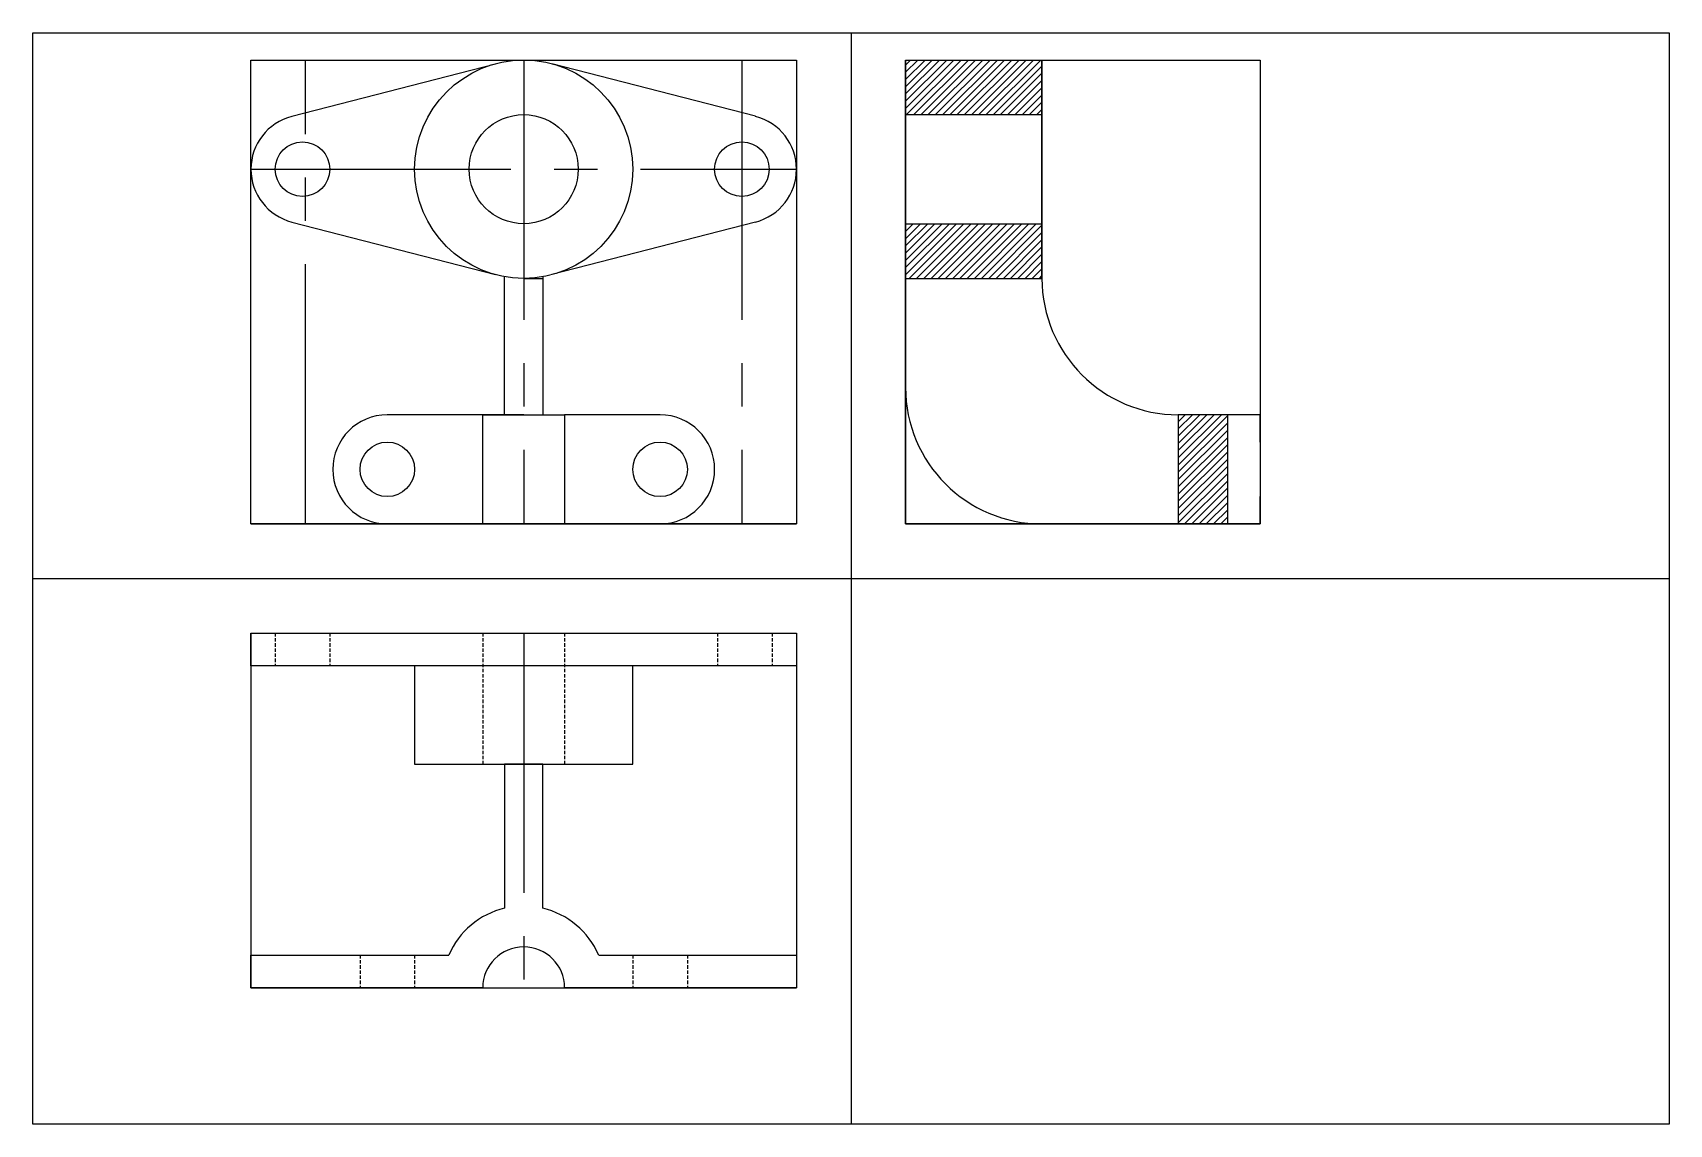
# Model space of a CAD drawing. Header units: millimetres. Extents: x 0 to 600, y 0 to 400.
import ezdxf

# ---------------------------------------------------------------- set-up
doc = ezdxf.new("R2010")
doc.units = ezdxf.units.MM
doc.linetypes.add('CENTER2', pattern=[28.575, 19.05, -3.175, 3.175, -3.175])
doc.linetypes.add('HIDDEN2', pattern=[0.1875, 0.125, -0.0625])
doc.layers.get('0').update_dxf_attribs({"true_color": 0xe7f0ff})
for name, color, linetype in [('Centre', 2, 'CENTER2'), ('Construction', 252, 'Continuous'), ('hidden', 3, 'HIDDEN2')]:
    doc.layers.add(name, color=color, linetype=linetype)

msp = doc.modelspace()

# ---------------------------------------------------------------- hatches: boundary and pattern name
h = msp.add_hatch()
h.set_pattern_fill('ANSI31', color=256, scale=15)
h.set_pattern_definition([(45, (-657.8194, -9191.6074), (-1.3258252, 1.3258252), [])])
h.paths.add_polyline_path([(370, 390), (320, 390), (320, 370), (370, 370)])
h.paths.add_polyline_path([(370, 330), (320, 330), (320, 310), (370, 310)])
h.paths.add_polyline_path([(438, 220), (438, 260), (420, 260), (420, 220)])

# ---------------------------------------------------------------- linework, layer by layer
for p, q in [((320, 270), (320, 390)), ((320, 390), (370, 390)), ((370, 390), (370, 310)), ((95, 369.37), (169.66, 388.64)), ((265, 369.37), (190.34, 388.64)), ((95, 330.63), (169.66, 311.36)), ((265, 330.63), (190.34, 311.36)), ((173, 260), (173, 310.62)), ((187, 310.62), (187, 260)), ((320, 310), (370, 310)), ((180, 260), (130, 260)), ((165, 220), (165, 260)), ((165, 260), (195, 260)), ((180, 260), (173, 260)), ((195, 260), (195, 220)), ((230, 260), (195, 260)), ((450, 260), (420, 260)), ((420, 260), (420, 220)), ((450, 250), (450, 260)), ((450, 250), (450, 230)), ((450, 220), (450, 230)), ((130, 220), (230, 220)), ((180, 220), (165, 220)), ((195, 220), (165, 220)), ((370, 220), (450, 220)), ((80, 168), (80, 180)), ((80, 180), (280, 180)), ((280, 180), (280, 168)), ((280, 168), (80, 168)), ((180, 168), (140, 168)), ((140, 168), (140, 132)), ((220, 168), (140, 168)), ((220, 132), (220, 168)), ((140, 132), (220, 132)), ((180, 132), (173, 132)), ((173, 132), (173, 79.17)), ((187, 132), (173, 132)), ((187, 79.17), (187, 132)), ((80, 50), (80, 62)), ((80, 62), (152.5, 62)), ((207.5, 62), (280, 62)), ((280, 62), (280, 50)), ((165, 50), (80, 50)), ((280, 50), (195, 50))]:
    msp.add_line(p, q)
at = {"ltscale": 10}
for p, q in [((320, 370), (370, 370)), ((320, 330), (370, 330)), ((438, 260), (438, 220))]:
    msp.add_line(p, q, dxfattribs=at)
msp.add_lwpolyline([(0, 400), (600, 400), (600, 0), (0, 0)], close=True)
for centre, radius in [((180, 350), 40), ((180, 350), 20), ((98.9, 350), 10), ((260, 350), 10), ((130, 240), 10), ((230, 240), 10)]:
    msp.add_circle(centre, radius)
for centre, radius, start, end in [((100, 350), 20, 104.47637, 255.52363), ((260, 350), 20, 284.47637, 75.52363), ((420, 310), 50, 180, 270), ((370, 270), 50, 180, 270), ((130, 240), 20, 90, 270), ((230, 240), 20, 270, 90), ((180, 50), 30, 103.4934, 156.42182), ((180, 50), 30, 23.57818, 76.5066), ((180, 50), 15, 0, 180)]:
    msp.add_arc(centre, radius, start, end)
at = {"layer": 'Centre', "ltscale": 5}
for p, q in [((100, 220), (100, 390)), ((180, 390), (180, 220)), ((260, 390), (260, 220)), ((80, 350), (280, 350)), ((180, 180), (180, 50))]:
    msp.add_line(p, q, dxfattribs=at)
at = {"layer": 'Construction'}
for p, q in [((300, 400), (300, 0)), ((80, 220), (80, 390)), ((80, 390), (280, 390)), ((280, 390), (280, 220)), ((280, 390), (280, 220)), ((320, 390), (320, 220)), ((320, 390), (450, 390)), ((320, 220), (320, 390)), ((370, 310), (370, 390)), ((450, 390), (450, 250)), ((180, 310), (187, 310)), ((450, 230), (450, 220)), ((80, 220), (280, 220)), ((280, 220), (80, 220)), ((320, 220), (450, 220)), ((450, 220), (320, 220)), ((0, 200), (600, 200)), ((80, 180), (80, 50)), ((280, 180), (280, 50)), ((80, 50), (280, 50))]:
    msp.add_line(p, q, dxfattribs=at)
at = {"layer": 'hidden', "ltscale": 10}
for p, q in [((88.9, 180), (88.9, 168)), ((108.9, 180), (108.9, 168)), ((251.1, 180), (251.1, 168)), ((271.1, 180), (271.1, 168)), ((165, 180), (165, 132)), ((195, 180), (195, 132)), ((120, 62), (120, 50)), ((140, 62), (140, 50)), ((220, 62), (220, 50)), ((240, 62), (240, 50))]:
    msp.add_line(p, q, dxfattribs=at)

doc.saveas('drawing.dxf')
